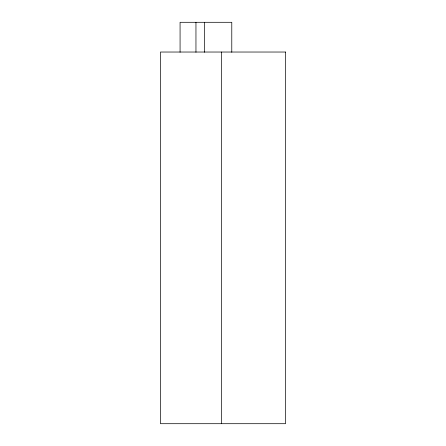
<?xml version="1.0" encoding="UTF-8"?>
<svg xmlns="http://www.w3.org/2000/svg" width="446" height="446" viewBox="0 0 446 446"><rect width="100%" height="100%" fill="white"/><g stroke="black" fill="none" stroke-linecap="round" stroke-linejoin="round"><path stroke-width="0.67" d="M231.781 52.266L231.781 22.3L180.072 22.3L180.072 52.266M221.417 52.031L221.417 423.7M204.497 22.3L204.497 52.266M195.956 22.3L195.956 52.266M285.535 52.031L160.465 52.031L160.465 423.7L285.535 423.7L285.535 52.031"/></g></svg>
